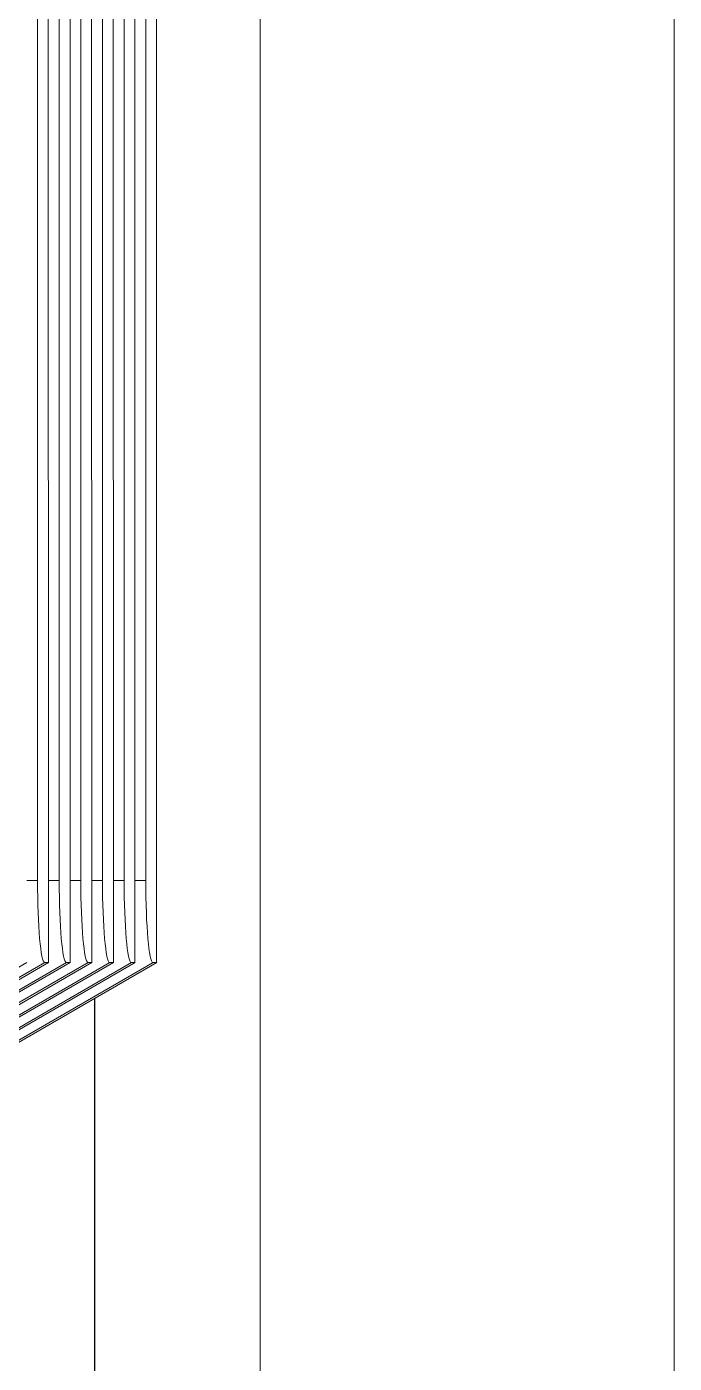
# Model space of a CAD drawing. Header units: millimetres. Extents: x -159872 to 386485, y -250577 to 158966.
# Drawn here: x 371158.4 to 371189.7, y 3091.3 to 3155.9 of the extents above; entities that cross this region are included whole.
import ezdxf

# ---------------------------------------------------------------- set-up
doc = ezdxf.new("R2010")
doc.units = ezdxf.units.MM
doc.layers.add('LDS-equipment-kitchen equipment', color=3, linetype='Continuous', lineweight=13)
doc.layers.add('TOPS', color=252, linetype='Continuous', lineweight=13)

# ---------------------------------------------------------------- blocks, each defined once
blk = doc.blocks.new('Group-335')
at = {"layer": 'LDS-equipment-kitchen equipment', "lineweight": 5}
for p, q in [((310485.963, 39665.086), (310485.972, 39568.17)), ((310485.963, 39665.086), (310485.972, 39568.17)), ((310487.014, 39665.086), (310487.023, 39568.17)), ((310487.014, 39665.086), (310487.023, 39568.17)), ((310488.058, 39665.086), (310488.066, 39568.17)), ((310488.058, 39665.086), (310488.066, 39568.17)), ((310489.105, 39665.086), (310489.114, 39568.17)), ((310489.105, 39665.086), (310489.114, 39568.17)), ((310490.149, 39665.086), (310490.158, 39568.171)), ((310490.149, 39665.086), (310490.158, 39568.171)), ((310491.196, 39665.086), (310491.205, 39568.171)), ((310491.196, 39665.086), (310491.205, 39568.171)), ((310485.454, 39572.128), (310485.446, 39661.127)), ((310485.454, 39572.128), (310485.446, 39661.127)), ((310486.502, 39572.128), (310486.494, 39661.127)), ((310486.502, 39572.128), (310486.494, 39661.127)), ((310487.546, 39572.128), (310487.538, 39661.128)), ((310487.546, 39572.128), (310487.538, 39661.128)), ((310488.59, 39572.128), (310488.582, 39661.128)), ((310488.59, 39572.128), (310488.582, 39661.128)), ((310489.637, 39572.128), (310489.629, 39661.128)), ((310489.637, 39572.128), (310489.629, 39661.128)), ((310490.685, 39572.128), (310490.676, 39661.128)), ((310490.685, 39572.128), (310490.676, 39661.128)), ((310485.454, 39572.128), (310484.929, 39572.128)), ((310485.454, 39572.128), (310484.929, 39572.128)), ((310486.502, 39572.128), (310485.976, 39572.128)), ((310486.502, 39572.128), (310485.976, 39572.128)), ((310487.546, 39572.128), (310487.024, 39572.128)), ((310487.546, 39572.128), (310487.024, 39572.128)), ((310488.59, 39572.128), (310488.068, 39572.128)), ((310488.59, 39572.128), (310488.068, 39572.128)), ((310489.637, 39572.128), (310489.115, 39572.128)), ((310489.637, 39572.128), (310489.115, 39572.128)), ((310490.685, 39572.128), (310490.159, 39572.128)), ((310490.685, 39572.128), (310490.159, 39572.128)), ((310477.952, 39564.126), (310484.929, 39568.17)), ((310477.952, 39564.126), (310484.929, 39568.17)), ((310485.8, 39568.168), (310478.822, 39564.124)), ((310485.8, 39568.168), (310478.822, 39564.124)), ((310479.003, 39564.126), (310485.977, 39568.17)), ((310479.003, 39564.126), (310485.977, 39568.17)), ((310486.847, 39568.168), (310479.869, 39564.125)), ((310486.847, 39568.168), (310479.869, 39564.125)), ((310480.046, 39564.126), (310487.024, 39568.17)), ((310480.046, 39564.126), (310487.024, 39568.17)), ((310487.894, 39568.168), (310480.913, 39564.125)), ((310487.894, 39568.168), (310480.913, 39564.125)), ((310481.094, 39564.127), (310488.068, 39568.17)), ((310481.094, 39564.127), (310488.068, 39568.17)), ((310488.938, 39568.168), (310481.961, 39564.125)), ((310488.938, 39568.168), (310481.961, 39564.125)), ((310482.141, 39564.127), (310489.115, 39568.17)), ((310482.141, 39564.127), (310489.115, 39568.17)), ((310489.985, 39568.168), (310483.008, 39564.125)), ((310489.985, 39568.168), (310483.008, 39564.125)), ((310483.185, 39564.127), (310490.159, 39568.17)), ((310483.185, 39564.127), (310490.159, 39568.17)), ((310491.029, 39568.169), (310484.052, 39564.125)), ((310491.029, 39568.169), (310484.052, 39564.125)), ((310484.229, 39564.127), (310491.206, 39568.17)), ((310484.229, 39564.127), (310491.206, 39568.17)), ((310485.972, 39568.168), (310485.795, 39568.168)), ((310485.972, 39568.168), (310485.795, 39568.168)), ((310487.023, 39568.168), (310486.843, 39568.168)), ((310487.023, 39568.168), (310486.843, 39568.168)), ((310488.066, 39568.168), (310487.89, 39568.168)), ((310488.066, 39568.168), (310487.89, 39568.168)), ((310489.114, 39568.168), (310488.934, 39568.168)), ((310489.114, 39568.168), (310488.934, 39568.168)), ((310490.158, 39568.168), (310489.981, 39568.168)), ((310490.158, 39568.168), (310489.981, 39568.168)), ((310491.205, 39568.169), (310491.025, 39568.169)), ((310491.205, 39568.169), (310491.025, 39568.169)), ((310488.208, 39566.427), (310488.21, 39541.827)), ((310488.208, 39566.427), (310488.21, 39541.827)), ((310488.211, 39566.428), (310488.214, 39541.822)), ((310488.211, 39566.428), (310488.214, 39541.822))]:
    blk.add_line(p, q, dxfattribs=at)
at = {"layer": 'LDS-equipment-kitchen equipment', "lineweight": 5, "transparency": 33554687}
for points in [[(310485.8, 39568.168), (310485.605, 39568.168), (310485.45, 39569.939), (310485.45, 39572.126)], [(310485.8, 39568.168), (310485.605, 39568.168), (310485.45, 39569.939), (310485.45, 39572.126)], [(310486.847, 39568.168), (310486.653, 39568.168), (310486.497, 39569.939), (310486.497, 39572.126)], [(310486.847, 39568.168), (310486.653, 39568.168), (310486.497, 39569.939), (310486.497, 39572.126)], [(310487.894, 39568.168), (310487.697, 39568.168), (310487.541, 39569.939), (310487.541, 39572.126)], [(310487.894, 39568.168), (310487.697, 39568.168), (310487.541, 39569.939), (310487.541, 39572.126)], [(310488.938, 39568.168), (310488.744, 39568.168), (310488.589, 39569.939), (310488.588, 39572.126)], [(310488.938, 39568.168), (310488.744, 39568.168), (310488.589, 39569.939), (310488.588, 39572.126)], [(310489.985, 39568.168), (310489.788, 39568.168), (310489.636, 39569.939), (310489.636, 39572.127)], [(310489.985, 39568.168), (310489.788, 39568.168), (310489.636, 39569.939), (310489.636, 39572.127)], [(310491.029, 39568.169), (310490.835, 39568.169), (310490.68, 39569.939), (310490.679, 39572.127)], [(310491.029, 39568.169), (310490.835, 39568.169), (310490.68, 39569.939), (310490.679, 39572.127)]]:
    blk.add_open_spline(points, degree=3, dxfattribs=at)
blk = doc.blocks.new('Group-337')
at = {"layer": 'TOPS', "lineweight": 5}
for p, q in [((310516.21, 39297.414), (310516.21, 40297.414)), ((310496.21, 39317.414), (310496.21, 40237.414))]:
    blk.add_line(p, q, dxfattribs=at)
at = {"layer": 'LDS-equipment-kitchen equipment'}
blk.add_blockref('Group-335', (0, 0), dxfattribs=at)
blk = doc.blocks.new('Group-338')
at = {"layer": 'LDS-equipment-kitchen equipment'}
blk.add_blockref('Group-337', (0, 0), dxfattribs=at)

msp = doc.modelspace()

# ---------------------------------------------------------------- block references
at = {"layer": 'LDS-equipment-kitchen equipment', "color": 7}
msp.add_blockref('Group-338', (60673.51323, -36457.51522), dxfattribs=at)

doc.saveas('drawing.dxf')
